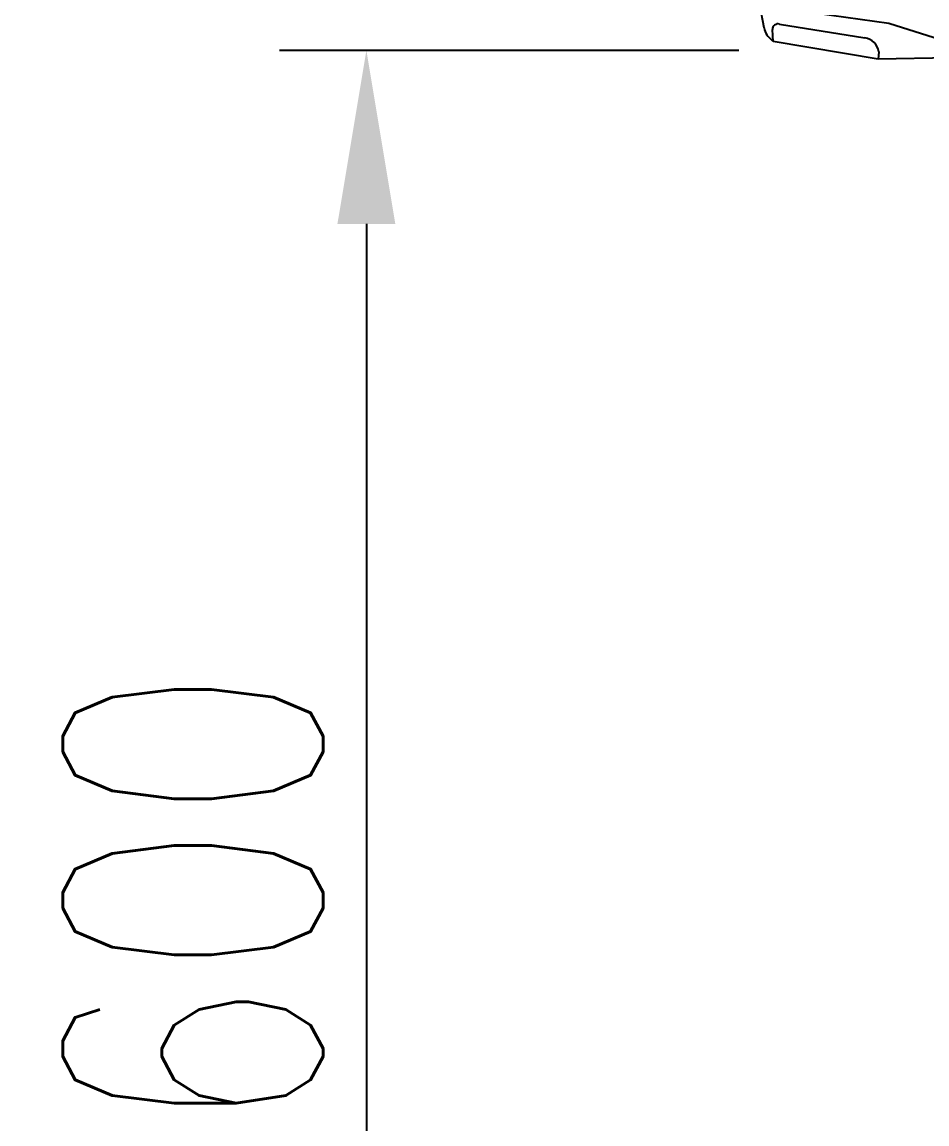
# Model space of a CAD drawing. Header units: millimetres. Extents: x 2 to 5882, y 1831 to 3462.
# Drawn here: x 547 to 557.43, y 2707.31 to 2720.01 of the extents above; entities that cross this region are included whole.
import ezdxf

# ---------------------------------------------------------------- set-up
doc = ezdxf.new("R2010")
doc.units = ezdxf.units.MM
doc.layers.add('标注', color=4, linetype='Continuous')
doc.layers.add('灯杆', color=7, linetype='Continuous')
doc.styles.get("Standard").update_dxf_attribs({"font": 'simplex1.shx', "width": 0.7, "bigfont": 'hztxt.shx'})
doc.dimstyles.new('比例1：200', dxfattribs={"dimtxt": 3, "dimasz": 2, "dimexe": 1, "dimexo": 1, "dimgap": 0.5, "dimtad": 1, "dimlfac": 20, "dimzin": 13, "dimdsep": 46, "dimtxsty": 'Standard', "dimcen": -0.09, "dimclrd": 256, "dimclre": 256, "dimclrt": 7, "dimaunit": 1, "dimadec": 0, "dimazin": 0, "dimtfac": 0.0005, "dimtix": 1, "dimtmove": 2, "dimatfit": 3, "dimfxl": 0, "dimtolj": 1, "dimtzin": 13, "dimarcsym": 0})

# ---------------------------------------------------------------- blocks, each defined once
blk = doc.blocks.new('双头路灯')
at = {"layer": '灯杆'}
for p, q in [((5.737, 19.638), (4.248, 19.429)), ((5.685, 19.375), (5.737, 19.638)), ((4.248, 19.429), (3.436, 19.172)), ((5.509, 19.419), (4.527, 19.262)), ((5.58, 19.219), (5.59, 19.356)), ((4.371, 19.013), (5.58, 19.219)), ((5.58, 19.219), (5.598, 19.233)), ((4.364, 19.098), (4.371, 19.013)), ((3.539, 19.028), (4.371, 19.013))]:
    blk.add_line(p, q, dxfattribs=at)
at = {"layer": '灯杆', "extrusion": (0, 0, -1)}
for centre, major_axis, start_param, end_param in [((5.525, 19.356), (0.0463, 0.0463), -1.027707, 0.784181), ((5.452, 19.421), (-0.168, 0.168), 2.550965, 3.265752), ((4.558, 19.069), (-0.138, 0.138), 5.64658, 6.908794)]:
    blk.add_ellipse(centre, major_axis=major_axis, ratio=1, start_param=start_param, end_param=end_param, dxfattribs=at)
blk = doc.blocks.new('*D183')
at = {"layer": 'DEFPOINTS', "color": 0}
for p in [(556.26, 2719.684), (550.966, 2700.096), (556.26, 2700.096)]:
    blk.add_point(p, dxfattribs=at)
at = {"layer": '标注', "lineweight": -2}
for p, q in [((555.26, 2719.684), (549.966, 2719.684)), ((550.966, 2717.684), (550.966, 2702.096)), ((555.26, 2700.096), (549.966, 2700.096))]:
    blk.add_line(p, q, dxfattribs=at)
at = {"layer": '标注'}
for points in [[(550.632, 2717.684), (551.299, 2717.684), (550.966, 2719.684)], [(550.632, 2702.096), (551.299, 2702.096), (550.966, 2700.096)]]:
    blk.add_solid(points, dxfattribs=at)
at = {"layer": '标注', "color": 7, "insert": (548.966, 2709.89), "char_height": 3, "attachment_point": 5, "rotation": 90}
blk.add_mtext('\\A1;600', dxfattribs=at)

msp = doc.modelspace()

# ---------------------------------------------------------------- block references
at = {"layer": '标注', "xscale": -1}
msp.add_blockref('双头路灯', (561.23579, 2700.56814), dxfattribs=at)

# ---------------------------------------------------------------- dimensions: what is measured, and where the dimension line sits
at = {"layer": '标注'}
dim = msp.add_linear_dim(base=(550.96568, 2700.09571), p1=(556.26001, 2719.68413), p2=(556.26001, 2700.09571), angle=90, text='600', dimstyle='比例1：200', dxfattribs=at)
dim.commit()
dim.dimension.update_dxf_attribs({"geometry": '*D183', "text_midpoint": (548.96568, 2709.88992)})

doc.saveas('drawing.dxf')
